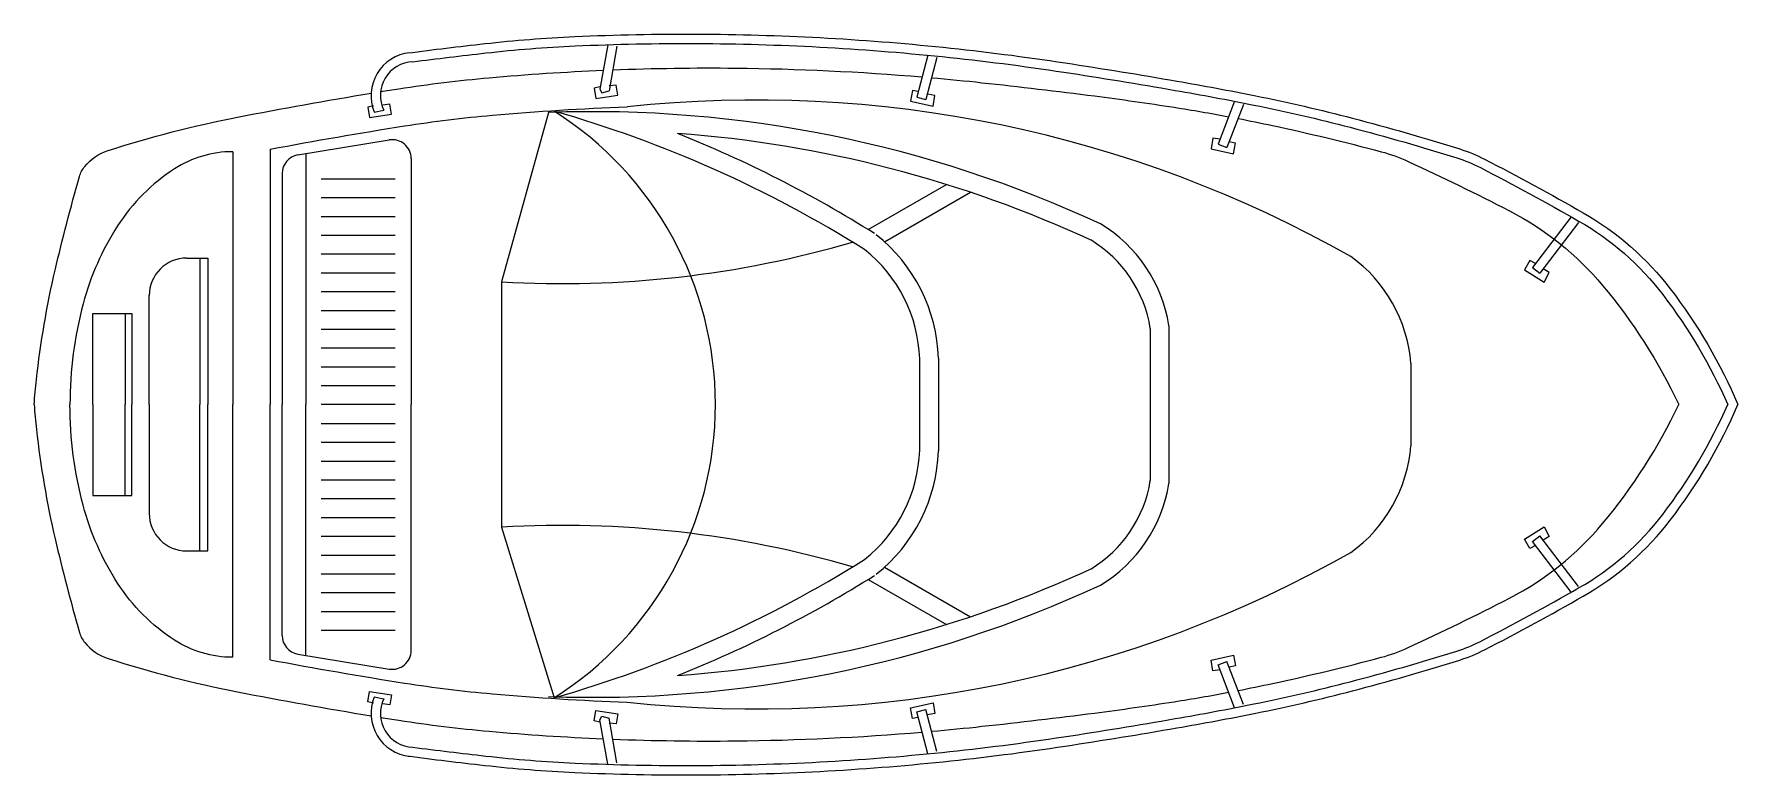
# Model space of a CAD drawing. Extents: x -9.06 to 0, y -1.97 to 1.97.
import ezdxf

# ---------------------------------------------------------------- set-up
doc = ezdxf.new("R2010")
doc.units = 0
doc.linetypes.add('CONTINUA', pattern=[0])
doc.layers.get('0').update_dxf_attribs({"linetype": 'CONTINUA'})

msp = doc.modelspace()

# ---------------------------------------------------------------- linework, layer by layer
at = {"color": 0}
for p, q in [((-6.0123, 1.9144), (-6.0537, 1.6778)), ((-5.9631, 1.9058), (-6.0045, 1.6692)), ((-4.3091, 1.8586), (-4.3675, 1.636)), ((-4.2608, 1.8459), (-4.3192, 1.6233)), ((-6.0542, 1.6902), (-6.084, 1.6833)), ((-6.084, 1.6833), (-6.0748, 1.6284)), ((-6.0748, 1.6284), (-5.9581, 1.6467)), ((-6.0537, 1.6778), (-6.0426, 1.6576)), ((-6.0426, 1.6576), (-6.0045, 1.6692)), ((-5.9673, 1.6993), (-6.0039, 1.6948)), ((-5.9581, 1.6467), (-5.9673, 1.6993)), ((-4.391, 1.6706), (-4.4007, 1.6136)), ((-4.3599, 1.665), (-4.391, 1.6706)), ((-4.3675, 1.636), (-4.3192, 1.6233)), ((-4.2711, 1.6439), (-4.3117, 1.6517)), ((-4.2808, 1.587), (-4.2711, 1.6439)), ((-7.2586, 1.5883), (-7.2883, 1.5814)), ((-7.2883, 1.5814), (-7.2792, 1.5265)), ((-7.2792, 1.5265), (-7.1625, 1.5448)), ((-7.2538, 1.5563), (-7.2038, 1.5653)), ((-7.1716, 1.5975), (-7.2082, 1.5929)), ((-7.1625, 1.5448), (-7.1716, 1.5975)), ((-6.3278, 1.5538), (-6.5762, 0.6524)), ((-4.4007, 1.6136), (-4.2808, 1.587)), ((-2.6775, 1.6137), (-2.7649, 1.385)), ((-2.6308, 1.5958), (-2.7182, 1.3671)), ((-7.6601, 1.3276), (-7.174, 1.4075)), ((-2.7925, 1.4179), (-2.8022, 1.3609)), ((-2.8022, 1.3609), (-2.6824, 1.3343)), ((-2.755, 1.4111), (-2.7925, 1.4179)), ((-2.7649, 1.385), (-2.7182, 1.3671)), ((-2.6727, 1.3912), (-2.7066, 1.3977)), ((-2.6824, 1.3343), (-2.6727, 1.3912)), ((-8.0071, 1.3451), (-8.0071, 0)), ((-7.8071, 1.3585), (-7.8071, 0)), ((-7.6173, 1.3346), (-7.6173, 0)), ((-7.0578, 1.3088), (-7.0578, 0)), ((-7.7439, 1.2289), (-7.7439, 0)), ((-7.5371, 1.2009), (-7.1424, 1.2009)), ((-7.5371, 1.1009), (-7.1424, 1.1009)), ((-4.6267, 0.9305), (-4.2105, 1.1707)), ((-4.5394, 0.8655), (-4.0824, 1.1292)), ((-7.5371, 1.0009), (-7.1424, 1.0009)), ((-0.8871, 0.999), (-1.0927, 0.7296)), ((-0.8474, 0.9686), (-1.0529, 0.6993)), ((-7.5371, 0.9009), (-7.1424, 0.9009)), ((-8.2511, 0.7794), (-8.1826, 0.7794)), ((-8.1826, 0.7794), (-8.1386, 0.7794)), ((-8.1826, 0.7794), (-8.1826, 0)), ((-8.1386, 0.7794), (-8.1386, 0)), ((-7.5371, 0.8009), (-7.1424, 0.8009)), ((-1.1073, 0.7669), (-1.1355, 0.7165)), ((-1.0773, 0.7497), (-1.1073, 0.7669)), ((-1.0927, 0.7296), (-1.0529, 0.6993)), ((-7.5371, 0.7009), (-7.1424, 0.7009)), ((-6.5762, 0.6524), (-6.5762, -0.6524)), ((-1.1355, 0.7165), (-1.0315, 0.6513)), ((-1.0033, 0.7017), (-1.0363, 0.721)), ((-1.0315, 0.6513), (-1.0033, 0.7017)), ((-8.4511, 0), (-8.4511, 0.5794)), ((-7.5371, 0.6009), (-7.1424, 0.6009)), ((-8.7503, 0.4843), (-8.5787, 0.4843)), ((-8.7503, 0), (-8.7503, 0.4843)), ((-8.5787, 0.4843), (-8.5435, 0.4843)), ((-8.5787, 0.4843), (-8.5787, 0)), ((-8.5435, 0.4843), (-8.5435, 0)), ((-7.5371, 0.5009), (-7.1424, 0.5009)), ((-7.5371, 0.4009), (-7.1424, 0.4009)), ((-3.1259, 0.4048), (-3.1259, -0.4048)), ((-3.0271, 0.4205), (-3.0271, -0.4205)), ((-7.5371, 0.3009), (-7.1424, 0.3009)), ((-7.5371, 0.2009), (-7.1424, 0.2009)), ((-4.3527, 0.2426), (-4.3527, -0.2426)), ((-4.2527, 0.2458), (-4.2527, -0.2458)), ((-1.74, 0.2195), (-1.74, -0.2195)), ((-7.5371, 0.1009), (-7.1424, 0.1009)), ((-8.7503, 0), (-8.7503, -0.4843)), ((-8.5787, -0.4843), (-8.5787, 0)), ((-8.5435, -0.4843), (-8.5435, 0)), ((-8.4511, 0), (-8.4511, -0.5794)), ((-8.1826, -0.7794), (-8.1826, 0)), ((-8.1386, -0.7794), (-8.1386, 0)), ((-8.0071, -1.3451), (-8.0071, 0)), ((-7.8071, -1.3585), (-7.8071, 0)), ((-7.7439, -1.2289), (-7.7439, 0)), ((-7.6173, -1.3346), (-7.6173, 0)), ((-7.5371, 0.0009), (-7.1424, 0.0009)), ((-7.0578, -1.3088), (-7.0578, 0)), ((-7.5371, -0.1009), (-7.1424, -0.1009)), ((-7.5371, -0.2009), (-7.1424, -0.2009)), ((-7.5371, -0.3009), (-7.1424, -0.3009)), ((-7.5371, -0.4009), (-7.1424, -0.4009)), ((-8.7503, -0.4843), (-8.5787, -0.4843)), ((-8.5787, -0.4843), (-8.5435, -0.4843)), ((-7.5371, -0.5009), (-7.1424, -0.5009)), ((-7.5371, -0.6009), (-7.1424, -0.6009)), ((-7.5371, -0.7009), (-7.1424, -0.7009)), ((-6.5762, -0.6524), (-6.2962, -1.5602)), ((-1.1355, -0.7165), (-1.0315, -0.6513)), ((-1.1073, -0.7669), (-1.1355, -0.7165)), ((-1.0927, -0.7296), (-1.0529, -0.6993)), ((-0.8474, -0.9686), (-1.0529, -0.6993)), ((-1.0033, -0.7017), (-1.0363, -0.721)), ((-1.0315, -0.6513), (-1.0033, -0.7017)), ((-8.2511, -0.7794), (-8.1826, -0.7794)), ((-8.1826, -0.7794), (-8.1386, -0.7794)), ((-7.5371, -0.8009), (-7.1424, -0.8009)), ((-1.0773, -0.7497), (-1.1073, -0.7669)), ((-0.8871, -0.999), (-1.0927, -0.7296)), ((-7.5371, -0.9009), (-7.1424, -0.9009)), ((-4.5394, -0.8655), (-4.0824, -1.1292)), ((-4.6267, -0.9305), (-4.2105, -1.1707)), ((-7.5371, -1.0009), (-7.1424, -1.0009)), ((-7.5371, -1.1009), (-7.1424, -1.1009)), ((-7.5371, -1.2009), (-7.1424, -1.2009)), ((-7.6601, -1.3276), (-7.174, -1.4075)), ((-2.8022, -1.3609), (-2.6824, -1.3343)), ((-2.6824, -1.3343), (-2.6727, -1.3912)), ((-2.7925, -1.4179), (-2.8022, -1.3609)), ((-2.755, -1.4111), (-2.7925, -1.4179)), ((-2.7649, -1.385), (-2.7182, -1.3671)), ((-2.6775, -1.6137), (-2.7649, -1.385)), ((-2.6308, -1.5958), (-2.7182, -1.3671)), ((-2.6727, -1.3912), (-2.7066, -1.3977)), ((-7.2883, -1.5814), (-7.2792, -1.5265)), ((-7.2792, -1.5265), (-7.1625, -1.5448)), ((-7.2586, -1.5883), (-7.2883, -1.5814)), ((-7.2538, -1.5563), (-7.2038, -1.5653)), ((-7.1716, -1.5975), (-7.2082, -1.5929)), ((-7.1625, -1.5448), (-7.1716, -1.5975)), ((-6.084, -1.6833), (-6.0748, -1.6284)), ((-6.0748, -1.6284), (-5.9581, -1.6467)), ((-4.4007, -1.6136), (-4.2808, -1.587)), ((-4.391, -1.6706), (-4.4007, -1.6136)), ((-4.3675, -1.636), (-4.3192, -1.6233)), ((-4.2608, -1.8459), (-4.3192, -1.6233)), ((-4.2808, -1.587), (-4.2711, -1.6439)), ((-6.0542, -1.6902), (-6.084, -1.6833)), ((-6.0537, -1.6778), (-6.0426, -1.6576)), ((-6.0123, -1.9144), (-6.0537, -1.6778)), ((-6.0426, -1.6576), (-6.0045, -1.6692)), ((-5.9631, -1.9058), (-6.0045, -1.6692)), ((-5.9673, -1.6993), (-6.0039, -1.6948)), ((-5.9581, -1.6467), (-5.9673, -1.6993)), ((-4.3599, -1.665), (-4.391, -1.6706)), ((-4.3091, -1.8586), (-4.3675, -1.636)), ((-4.2711, -1.6439), (-4.3117, -1.6517))]:
    msp.add_line(p, q, dxfattribs=at)
for points in [[(-7.0755, 1.8704, -0.004437), (-6.6662, 1.9201, -0.016848), (-6.1876, 1.9577, -0.024584), (-4.8813, 1.9519, -0.024526), (-3.5787, 1.8176, -0.004875), (-2.9845, 1.7209, -0.006865), (-2.565, 1.6424, -0.014045), (-2.0504, 1.5236, -0.01251), (-1.4801, 1.3597, -0.042874), (-1.3472, 1.305, -0.010866), (-0.8224, 1.0197, -0.099824), (-0.3597, 0.6149, -0.061921), (0, 0, -0.064252)], [(-7.0494, 1.8234, -0.004224), (-6.6606, 1.8704, -0.016848), (-6.1854, 1.9078, -0.024584), (-4.8839, 1.9019, -0.024526), (-3.5862, 1.7682, -0.004875), (-2.9931, 1.6716, -0.006865), (-2.5748, 1.5933, -0.014045), (-2.063, 1.4752, -0.01251), (-1.4951, 1.312, -0.042874), (-1.3701, 1.2606, -0.010866), (-0.8473, 0.9763, -0.099824), (-0.3994, 0.5845, -0.060018), (-0.0545, 0, -0.064252)], [(-7.2203, 1.6644, -0.001054), (-7.1233, 1.6798, -0.016848), (-6.6435, 1.7387, -0.011406), (-6.0361, 1.7785, -0.024526)], [(-5.985, 1.7806, -0.012216), (-5.3332, 1.79, -0.018559), (-4.3394, 1.7431, -0.004875)], [(-4.2889, 1.7388, -0.005018), (-4.0211, 1.7124, -0.004875), (-3.4223, 1.6415, -0.006865), (-2.9984, 1.5812, -0.007768), (-2.709, 1.5314, -0.01251)], [(-9.0635, 0, -0.006145), (-9.0507, 0.1325, -0.030543), (-8.9512, 0.7153, -0.011948), (-8.822, 1.2124, -0.101928), (-8.7938, 1.2663, -0.144526), (-8.6702, 1.3508, -0.029792), (-7.9809, 1.5287, -0.00775), (-7.2705, 1.6562, -0.016848)], [(-7.8071, 1.3585, -0.007858), (-7.0923, 1.4823, -0.016848), (-6.6258, 1.5394, -0.013659), (-5.9092, 1.5832, -0.024526)], [(-2.6591, 1.5218, -0.004934), (-2.4764, 1.4845, -0.01251), (-1.897, 1.3451, -0.042874), (-1.7538, 1.2933, -0.010866), (-1.2151, 1.0302, -0.099824), (-0.7198, 0.6336, -0.064252), (-0.3151, 0)], [(-8.0071, 1.3451, 0.143985), (-8.316, 1.2542, 0.107177), (-8.619, 0.9511, 0.077974), (-8.8022, 0.5365, 0.065204), (-8.8725, 0, 0.065204)], [(-7.0494, -1.8234, 0.004224), (-6.6606, -1.8704, 0.016848), (-6.1854, -1.9078, 0.024584), (-4.8839, -1.9019, 0.024526), (-3.5862, -1.7682, 0.004875), (-2.9931, -1.6716, 0.006865), (-2.5748, -1.5933, 0.014045), (-2.063, -1.4752, 0.01251), (-1.4951, -1.312, 0.042874), (-1.3701, -1.2606, 0.010866), (-0.8473, -0.9763, 0.099824), (-0.3994, -0.5845, 0.060018), (-0.0545, 0, 0.064252)], [(-2.6591, -1.5218, 0.004934), (-2.4764, -1.4845, 0.01251), (-1.897, -1.3451, 0.042874), (-1.7538, -1.2933, 0.010866), (-1.2151, -1.0302, 0.099824), (-0.7198, -0.6336, 0.064252), (-0.3151, 0)], [(-9.0635, 0, 0.006145), (-9.0507, -0.1325, 0.030543), (-8.9512, -0.7153, 0.011948), (-8.822, -1.2124, 0.101928), (-8.7938, -1.2663, 0.144526), (-8.6702, -1.3508, 0.029792), (-7.9809, -1.5287, 0.00775), (-7.2705, -1.6562, 0.016848)], [(-8.0071, -1.3451, -0.143985), (-8.316, -1.2542, -0.107177), (-8.619, -0.9511, -0.077974), (-8.8022, -0.5365, -0.065204), (-8.8725, 0, -0.065204)], [(-7.0755, -1.8704, 0.004437), (-6.6662, -1.9201, 0.016848), (-6.1876, -1.9577, 0.024584), (-4.8813, -1.9519, 0.024526), (-3.5787, -1.8176, 0.004875), (-2.9845, -1.7209, 0.006865), (-2.565, -1.6424, 0.014045), (-2.0504, -1.5236, 0.01251), (-1.4801, -1.3597, 0.042874), (-1.3472, -1.305, 0.010866), (-0.8224, -1.0197, 0.099824), (-0.3597, -0.6149, 0.061921), (0, 0, 0.064252)], [(-7.8071, -1.3585, 0.007858), (-7.0923, -1.4823, 0.016848), (-6.6258, -1.5394, 0.013659), (-5.9092, -1.5832, 0.024526)], [(-4.2889, -1.7388, 0.005018), (-4.0211, -1.7124, 0.004875), (-3.4223, -1.6415, 0.006865), (-2.9984, -1.5812, 0.007768), (-2.709, -1.5314, 0.01251)], [(-7.2203, -1.6644, 0.001054), (-7.1233, -1.6798, 0.016848), (-6.6435, -1.7387, 0.011406), (-6.0361, -1.7785, 0.024526)], [(-5.985, -1.7806, 0.012216), (-5.3332, -1.79, 0.018559), (-4.3394, -1.7431, 0.004875)]]:
    msp.add_lwpolyline(points, format="xyb", dxfattribs=at)
for centre, radius, start, end in [((-7.0412, 1.6433), 0.2297, 96.26394, 202.23241), ((-7.0412, 1.6433), 0.1803, 92.61379, 205.60804), ((-6.0947, -4.8634), 6.4214, 65.09718, 92.0807), ((-7.2873, 0), 1.8484, 302.42631, 57.57369), ((-8.0591, -4.6145), 6.4214, 57.8868, 74.06502), ((-5.222, -4.801), 6.4214, 60.49034, 96.1421), ((-7.1578, 1.3088), 0.1, 0, 99.34075), ((-6.0947, -4.8634), 6.3214, 65.09718, 85.87688), ((-8.0591, -4.6145), 6.5214, 57.8868, 68.22723), ((-7.6439, 1.2289), 0.1, 99.34075, 180), ((-3.7912, 0.2991), 0.7737, 9.03331, 58.82711), ((-6.2547, 6.1592), 5.5161, 266.65868, 286.26955), ((-5.1259, 0.218), 0.7737, 1.82293, 51.61673), ((-5.1259, 0.218), 0.8737, 1.82293, 51.61673), ((-3.7912, 0.2991), 0.6737, 9.03331, 58.82711), ((-8.2511, 0.5794), 0.2, 90, 180), ((-2.5113, 0.1598), 0.7737, 4.42647, 54.22027), ((-5.1259, -0.218), 0.7737, 308.38327, 358.17707), ((-5.1259, -0.218), 0.8737, 308.38327, 358.17707), ((-2.5113, -0.1598), 0.7737, 305.77973, 355.57353), ((-3.7912, -0.2991), 0.6737, 301.17289, 350.96669), ((-3.7912, -0.2991), 0.7737, 301.17289, 350.96669), ((-8.2511, -0.5794), 0.2, 180, 270), ((-6.2547, -6.1592), 5.5161, 73.73045, 93.34132), ((-5.222, 4.801), 6.4214, 263.8579, 299.50966), ((-8.0591, 4.6145), 6.4214, 285.93498, 302.1132), ((-6.0947, 4.8634), 6.3214, 274.12312, 294.90282), ((-6.0947, 4.8634), 6.4214, 267.9193, 294.90282), ((-8.0591, 4.6145), 6.5214, 291.77277, 302.1132), ((-7.6439, -1.2289), 0.1, 180, 260.65925), ((-7.1578, -1.3088), 0.1, 260.65925, 0), ((-7.0412, -1.6433), 0.2297, 157.76759, 263.73606), ((-7.0412, -1.6433), 0.1803, 154.39196, 267.38621)]:
    msp.add_arc(centre, radius, start, end, dxfattribs=at)

doc.saveas('drawing.dxf')
